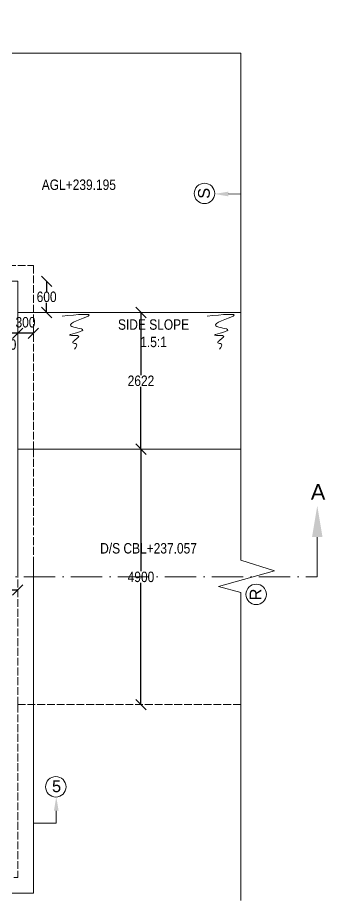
# Model space of a CAD drawing. Header units: inches. Extents: x 23061 to 455738, y -22027 to 396918.
# Drawn here: x 392765 to 398658, y 367795 to 384727 of the extents above; entities that cross this region are included whole.
import ezdxf

# ---------------------------------------------------------------- set-up
doc = ezdxf.new("R2010")
doc.units = ezdxf.units.IN
doc.header["$MEASUREMENT"] = 0
doc.linetypes.add('ACAD_ISO02W100', pattern=[15, 12, -3])
doc.linetypes.add('ACAD_ISO10W100', pattern=[18, 12, -3, 0, -3])
doc.layers.add('main canal', color=1, linetype='Continuous')
doc.layers.add('walls', color=130, linetype='Continuous')
doc.styles.add('ARIAL NARROW', font='ARIALN.TTF')
doc.dimstyles.new('STANDARD$0', dxfattribs={"dimscale": 88.888889, "dimtxt": 0.02, "dimasz": 0.02, "dimexe": 0.05, "dimexo": 0.1, "dimgap": 0.002, "dimtad": 2, "dimdec": 0, "dimzin": 1, "dimdsep": 46, "dimtxsty": 'Standard', "dimblk": 'OBLIQUE', "dimcen": 0.09, "dimadec": 0, "dimazin": 0, "dimtfac": 1, "dimtdec": 4, "dimtofl": 0, "dimtmove": 0, "dimatfit": 3, "dimfxl": 1, "dimtolj": 1, "dimtzin": 1, "dimarcsym": 0})

# ---------------------------------------------------------------- blocks, each defined once
blk = doc.blocks.new('_Oblique')
at = {"color": 0, "linetype": 'ByBlock', "lineweight": -2}
blk.add_line((-0.5, -0.5), (0.5, 0.5), dxfattribs=at)
blk = doc.blocks.new('*D7')
at = {"layer": 'Defpoints', "color": 0, "lineweight": 9, "transparency": 16777216}
for p in [(392765, 378673), (392765, 378673), (393065, 378673)]:
    blk.add_point(p, dxfattribs=at)
at = {"layer": 'main canal', "color": 0, "lineweight": -2, "transparency": 16777216}
blk.add_line((393065, 378673), (392765, 378673), dxfattribs=at)
at = {"layer": 'main canal', "color": 0, "lineweight": -2, "transparency": 16777216, "xscale": 200, "yscale": 200, "zscale": 200, "rotation": 180}
blk.add_blockref('_Oblique', (392765, 378673), dxfattribs=at)
at = {"layer": 'main canal', "color": 0, "lineweight": -2, "transparency": 16777216, "xscale": 200, "yscale": 200, "zscale": 200}
blk.add_blockref('_Oblique', (393065, 378673), dxfattribs=at)
at = {"layer": 'main canal', "color": 0, "lineweight": 15, "transparency": 16777216, "insert": (392915, 378883), "char_height": 200, "attachment_point": 5, "style": 'ARIAL NARROW'}
blk.add_mtext('\\A1;300', dxfattribs=at)
blk = doc.blocks.new('*D8')
at = {"layer": 'Defpoints', "color": 0, "lineweight": 9, "transparency": 16777216}
for p in [(392315, 378673), (392315, 378673), (392765, 378673)]:
    blk.add_point(p, dxfattribs=at)
at = {"layer": 'main canal', "color": 0, "lineweight": -2, "transparency": 16777216}
blk.add_line((392765, 378673), (392315, 378673), dxfattribs=at)
at = {"layer": 'main canal', "color": 0, "lineweight": -2, "transparency": 16777216, "xscale": 200, "yscale": 200, "zscale": 200, "rotation": 180}
blk.add_blockref('_Oblique', (392315, 378673), dxfattribs=at)
at = {"layer": 'main canal', "color": 0, "lineweight": -2, "transparency": 16777216, "xscale": 200, "yscale": 200, "zscale": 200}
blk.add_blockref('_Oblique', (392765, 378673), dxfattribs=at)
at = {"layer": 'main canal', "color": 0, "lineweight": 15, "transparency": 16777216, "insert": (392549, 378456), "char_height": 200, "attachment_point": 5, "style": 'ARIAL NARROW'}
blk.add_mtext('\\A1;450', dxfattribs=at)
blk = doc.blocks.new('*D37')
at = {"layer": 'Defpoints', "color": 0, "lineweight": 9, "transparency": 16777216}
for p in [(392765, 379671), (393320, 379671), (392765, 379071)]:
    blk.add_point(p, dxfattribs=at)
at = {"layer": 'main canal', "color": 0, "lineweight": -2, "transparency": 16777216}
for p, q in [((393320, 379671), (393320, 379483)), ((393320, 379071), (393320, 379259))]:
    blk.add_line(p, q, dxfattribs=at)
at = {"layer": 'main canal', "color": 0, "lineweight": -2, "transparency": 16777216, "xscale": 200, "yscale": 200, "zscale": 200}
for p, rotation in [((393320, 379671), 90), ((393320, 379071), 270)]:
    blk.add_blockref('_Oblique', p, dxfattribs=dict(at, rotation=rotation))
at = {"layer": 'main canal', "color": 0, "lineweight": 15, "transparency": 16777216, "insert": (393320, 379371), "char_height": 200, "attachment_point": 5, "style": 'ARIAL NARROW'}
blk.add_mtext('\\A1;600', dxfattribs=at)
blk = doc.blocks.new('*D38')
at = {"layer": 'Defpoints', "color": 0, "lineweight": 9, "transparency": 16777216}
for p in [(393065, 376449), (395127, 376449), (393065, 371549)]:
    blk.add_point(p, dxfattribs=at)
at = {"layer": 'main canal', "color": 0, "lineweight": -2, "transparency": 16777216}
for p, q in [((395127, 376449), (395127, 374111)), ((395127, 371549), (395127, 373887))]:
    blk.add_line(p, q, dxfattribs=at)
at = {"layer": 'main canal', "color": 0, "lineweight": -2, "transparency": 16777216, "xscale": 200, "yscale": 200, "zscale": 200}
for p, rotation in [((395127, 376449), 90), ((395127, 371549), 270)]:
    blk.add_blockref('_Oblique', p, dxfattribs=dict(at, rotation=rotation))
at = {"layer": 'main canal', "color": 0, "lineweight": 15, "transparency": 16777216, "insert": (395127, 373999), "char_height": 200, "attachment_point": 5, "style": 'ARIAL NARROW'}
blk.add_mtext('\\A1;4900', dxfattribs=at)
blk = doc.blocks.new('*D13')
at = {"layer": 'Defpoints', "color": 0, "lineweight": 9, "transparency": 16777216}
for p in [(395127, 379071), (395127, 376449), (395127, 376449)]:
    blk.add_point(p, dxfattribs=at)
at = {"layer": 'main canal', "color": 0, "lineweight": -2, "transparency": 16777216}
for p, q in [((395127, 379071), (395127, 377872)), ((395127, 376449), (395127, 377648))]:
    blk.add_line(p, q, dxfattribs=at)
at = {"layer": 'main canal', "color": 0, "lineweight": -2, "transparency": 16777216, "xscale": 200, "yscale": 200, "zscale": 200}
for p, rotation in [((395127, 379071), 90), ((395127, 376449), 270)]:
    blk.add_blockref('_Oblique', p, dxfattribs=dict(at, rotation=rotation))
at = {"layer": 'main canal', "color": 0, "lineweight": 15, "transparency": 16777216, "insert": (395127, 377760), "char_height": 200, "attachment_point": 5, "style": 'ARIAL NARROW'}
blk.add_mtext('\\A1;2622', dxfattribs=at)
blk = doc.blocks.new('*D41')
at = {"layer": 'Defpoints', "color": 0, "lineweight": 9, "transparency": 16777216}
for p in [(392765, 374349), (387515, 373999), (392765, 373747)]:
    blk.add_point(p, dxfattribs=at)
at = {"layer": 'main canal', "color": 0, "lineweight": -2, "transparency": 16777216}
for p, q in [((387515, 373747), (389886, 373747)), ((392765, 373747), (390395, 373747))]:
    blk.add_line(p, q, dxfattribs=at)
at = {"layer": 'main canal', "color": 0, "lineweight": -2, "transparency": 16777216, "xscale": 200, "yscale": 200, "zscale": 200, "rotation": 180}
blk.add_blockref('_Oblique', (387515, 373747), dxfattribs=at)
at = {"layer": 'main canal', "color": 0, "lineweight": -2, "transparency": 16777216, "xscale": 200, "yscale": 200, "zscale": 200}
blk.add_blockref('_Oblique', (392765, 373747), dxfattribs=at)
at = {"layer": 'main canal', "color": 0, "lineweight": 15, "transparency": 16777216, "insert": (390140, 373747), "char_height": 200, "attachment_point": 5, "style": 'ARIAL NARROW'}
blk.add_mtext('\\A1;5250', dxfattribs=at)

msp = doc.modelspace()

# ---------------------------------------------------------------- linework, layer by layer
at = {"layer": 'main canal', "color": 7, "lineweight": 15}
for p, q in [((392465.5, 379670.9), (392765.5, 379670.9)), ((392765.5, 376448.9), (392765.5, 379670.9)), ((392765.5, 379070.9), (397039.1, 379070.9)), ((392765.5, 376448.9), (397039.1, 376448.9)), ((392765.5, 376448.9), (392765.5, 373998.9)), ((398504.5, 374764.5), (398504.5, 373998.9)), ((393065.5, 371548.9), (393065.5, 374348.9)), ((393065.5, 367933.9), (393065.5, 371548.9)), ((391265.5, 367933.9), (393065.5, 367933.9))]:
    msp.add_line(p, q, dxfattribs=at)
at = {"layer": 'main canal', "color": 7, "linetype": 'ACAD_ISO10W100', "lineweight": 15, "ltscale": 50}
msp.add_line((373983.1, 373998.9), (398504.5, 373998.9), dxfattribs=at)
at = {"layer": 'main canal', "color": 7, "lineweight": 15}
msp.add_lwpolyline([(374946.9, 367992.4), (374946.9, 373720.1), (375192.3, 373833.2), (374756.7, 373866), (374946.9, 373933.4), (374946.9, 384045.7), (386800.4, 384045.7), (387073.8, 383415.6), (387281.6, 384727), (387434.7, 384045.7), (397039.1, 384045.7), (397039.1, 374318), (397681.9, 374116.6), (396614.5, 373816.8), (397039.1, 373701.1), (397039.1, 367795.2)], dxfattribs=at)
for points in [[(393615.8, 379002.4), (394112.8, 379002.4), (393783, 378812.7), (394012.5, 378734.6), (393756.1, 378634.2), (393934.4, 378611.9), (393823, 378489.2), (393889.9, 378466.8), (393856.4, 378366.4)], [(396393.4, 379002.4), (396890.4, 379002.4), (396560.6, 378812.7), (396790.1, 378734.6), (396533.6, 378634.2), (396712, 378611.9), (396600.5, 378489.2), (396667.4, 378466.8), (396634, 378366.4)]]:
    msp.add_spline(points, degree=3, dxfattribs=at)
msp.add_solid([(398604.5, 374764.5), (398404.5, 374764.5), (398504.5, 375364.5)], dxfattribs=at)
at = {"layer": 'walls', "color": 7, "lineweight": 15}
for p, q in [((396803.1, 381344.4), (397039.1, 381343.3)), ((393504.1, 369513.5), (393504.1, 369277.5)), ((393504.1, 369277.5), (393071.9, 369277.5))]:
    msp.add_line(p, q, dxfattribs=at)
at = {"layer": 'walls', "color": 7, "linetype": 'ACAD_ISO02W100', "lineweight": 15, "ltscale": 12.5}
for p, q in [((391265.5, 379970.9), (393065.5, 379970.9)), ((393065.5, 379970.9), (393065.5, 376448.9)), ((393065.5, 376448.9), (393065.5, 373998.9)), ((392765.5, 371548.9), (392765.5, 374348.9)), ((392765.5, 371548.9), (392765.5, 368233.9)), ((392765.5, 371548.9), (397039.1, 371548.9)), ((392315.5, 368233.9), (392765.5, 368233.9))]:
    msp.add_line(p, q, dxfattribs=at)
at = {"layer": 'walls', "color": 7, "lineweight": 15}
for centre in [(396342.9, 381355.3), (397333.8, 373664.4), (393495.3, 369973.7)]:
    msp.add_circle(centre, 196.2, dxfattribs=at)
for points in [[(396803.3, 381389), (396802.9, 381299.1), (396533.1, 381345.3)], [(393459.4, 369513.5), (393549.4, 369513.5), (393504.4, 369783.5)]]:
    msp.add_solid(points, dxfattribs=at)

# ---------------------------------------------------------------- texts
at = {"layer": 'main canal', "color": 7, "lineweight": 15, "style": 'ARIAL NARROW'}
for s, insert, char_height, width, attachment_point in [('AGL+239.195', (393227.1, 381622.1), 200, 1933.217, 1), ('SIDE SLOPE\\P1.5:1', (395368.1, 378940.4), 200, 2125.56, 2), ('{\\fArial|b0|i0|c0|p34;A}', (398379.8, 375778.9), 300, 488.047, 1), ('D/S CBL+237.057', (394345.8, 374648.1), 200, 1933.217, 1)]:
    msp.add_mtext(s, dxfattribs=dict(at, insert=insert, char_height=char_height, width=width, attachment_point=attachment_point))
at = {"layer": 'walls', "color": 7, "lineweight": 15, "char_height": 225, "width": 366.035, "style": 'ARIAL NARROW'}
for s, insert, attachment_point, rotation in [('{\\fArial|b0|i0|c0|p34;S}', (396219.9, 381253.5), 1, 89.73906), ('{\\fArial|b0|i0|c0|p34;R}', (397210.5, 373775.9), 3, 90)]:
    msp.add_mtext(s, dxfattribs=dict(at, insert=insert, attachment_point=attachment_point, rotation=rotation))
at = {"layer": 'walls', "color": 7, "lineweight": 15, "insert": (393597.7, 370096.2), "char_height": 225, "width": 366.035, "attachment_point": 3, "style": 'ARIAL NARROW'}
msp.add_mtext('{\\fArial|b0|i0|c0|p34;5}', dxfattribs=at)

# ---------------------------------------------------------------- dimensions: what is measured, and where the dimension line sits
at = {"layer": 'main canal', "color": 7, "lineweight": 15}
for base, p1, p2, angle, override, picture, middle in [((393319.9, 379670.9), (392765.5, 379070.9), (392765.5, 379670.9), 90, {"dimscale": 1, "dimtxt": 200, "dimasz": 200, "dimexe": 0.18, "dimexo": 0.0625, "dimgap": 10, "dimtad": 0, "dimtih": 1, "dimtoh": 1, "dimzin": 0, "dimtxsty": 'ARIAL NARROW', "dimblk1": 'Oblique', "dimblk2": 'Oblique', "dimsah": 1, "dimse1": 1, "dimse2": 1, "dimtmove": 2, "dimtzin": 0}, '*D37', (393319.9, 379370.9)), ((395127.3, 376448.9), (395127.3, 379070.9), (395127.3, 376448.9), 90, {"dimscale": 1, "dimtxt": 200, "dimasz": 200, "dimexe": 0.18, "dimexo": 0.0625, "dimgap": 10, "dimtad": 0, "dimtih": 1, "dimtoh": 1, "dimzin": 0, "dimtxsty": 'ARIAL NARROW', "dimblk1": 'Oblique', "dimblk2": 'Oblique', "dimsah": 1, "dimse1": 1, "dimse2": 1, "dimtzin": 0}, '*D13', (395127.3, 377759.9)), ((392765.5, 378673.3), (393065.5, 378673.3), (392765.5, 378673.3), 180, {"dimscale": 1, "dimtxt": 200, "dimasz": 200, "dimexe": 0.18, "dimexo": 0.0625, "dimgap": 10, "dimtad": 0, "dimtih": 1, "dimtoh": 1, "dimzin": 0, "dimtxsty": 'ARIAL NARROW', "dimblk1": 'Oblique', "dimblk2": 'Oblique', "dimsah": 1, "dimse1": 1, "dimse2": 1, "dimtmove": 2, "dimtzin": 0}, '*D7', (392915.5, 378882.7)), ((395127.3, 376448.9), (393065.5, 371548.9), (393065.5, 376448.9), 90, {"dimscale": 1, "dimtxt": 200, "dimasz": 200, "dimexe": 0.18, "dimexo": 0.0625, "dimgap": 10, "dimtad": 0, "dimtih": 1, "dimtoh": 1, "dimzin": 0, "dimtxsty": 'ARIAL NARROW', "dimblk1": 'Oblique', "dimblk2": 'Oblique', "dimsah": 1, "dimse1": 1, "dimse2": 1, "dimtzin": 0}, '*D38', (395127.3, 373998.9))]:
    dim = msp.add_linear_dim(base=base, p1=p1, p2=p2, angle=angle, dimstyle='STANDARD$0', override=override, dxfattribs=at)
    dim.commit()
    dim.dimension.update_dxf_attribs({"geometry": picture, "text_midpoint": middle})
dim = msp.add_linear_dim(base=(392315.5, 378673.3), p1=(392765.5, 378673.3), p2=(392315.5, 378673.3), angle=180, dimstyle='STANDARD$0', override={"dimscale": 1, "dimtxt": 200, "dimasz": 200, "dimexe": 0.18, "dimexo": 0.0625, "dimgap": 10, "dimtad": 0, "dimtih": 1, "dimtoh": 1, "dimzin": 0, "dimtxsty": 'ARIAL NARROW', "dimblk1": 'Oblique', "dimblk2": 'Oblique', "dimsah": 1, "dimse1": 1, "dimse2": 1, "dimtmove": 2, "dimtzin": 0}, dxfattribs=at)
dim.commit()
dim.dimension.update_dxf_attribs({"geometry": '*D8', "text_midpoint": (392548.7, 378455.8), "dimtype": 160})
dim = msp.add_linear_dim(base=(392765.5, 373747), p1=(387515.5, 373998.9), p2=(392765.5, 374348.9), dimstyle='STANDARD$0', override={"dimscale": 1, "dimtxt": 200, "dimasz": 200, "dimexe": 0.18, "dimexo": 0.0625, "dimgap": 10, "dimtad": 0, "dimtih": 1, "dimtoh": 1, "dimzin": 0, "dimtxsty": 'ARIAL NARROW', "dimblk1": 'Oblique', "dimblk2": 'Oblique', "dimsah": 1, "dimse1": 1, "dimse2": 1, "dimtzin": 0}, dxfattribs=at)
dim.commit()
dim.dimension.update_dxf_attribs({"geometry": '*D41', "text_midpoint": (390140.5, 373747)})

doc.saveas('drawing.dxf')
